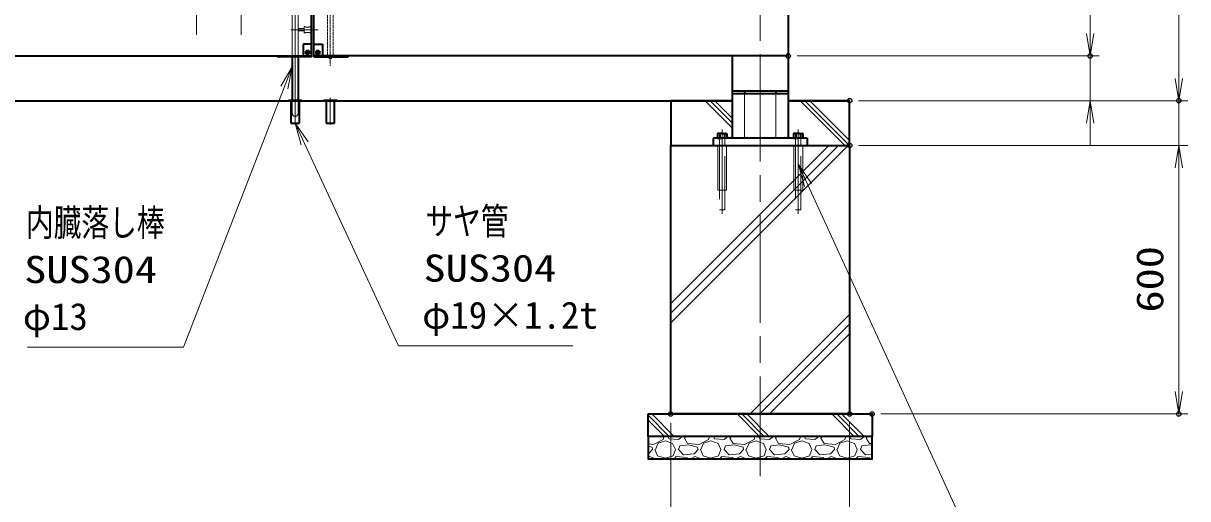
# Model space of a CAD drawing. Units: millimetres at full size; details may follow other scales. Extents: x -5940 to 5940, y -4200 to 4200.
# Drawn here: x -2159 to 443, y -2318 to -1255 of the extents above; entities that cross this region are included whole.
import ezdxf
from ezdxf.enums import TextEntityAlignment as Align

# ---------------------------------------------------------------- set-up
doc = ezdxf.new("R2010")
doc.units = ezdxf.units.MM
doc.header["$LTSCALE"] = 20
doc.header["$PDMODE"] = 32
doc.header["$PDSIZE"] = 10
doc.linetypes.add('DASHED', pattern=[7.5, 6, -1.5])
doc.linetypes.add('USER1', pattern=[18, 12, -1.5, 3, -1.5])
for name, color, linetype, lineweight in [('0-1_外形線', 7, 'Continuous', 35), ('0-2_隠れ線', 140, 'DASHED', 18), ('0-3_軸線', 200, 'USER1', 15), ('0-5_細線', 2, 'Continuous', 35), ('0-6_寸法線', 4, 'Continuous', 18), ('0-7_0', 7, 'Continuous', 18), ('0-E_ハッチング', 253, 'Continuous', 13)]:
    doc.layers.add(name, color=color, linetype=linetype, lineweight=lineweight)
doc.layers.add('0-8_Defpoints', color=7, linetype='Continuous')
doc.styles.add('ＭＳ ゴシック', font='')
doc.styles.get('ＭＳ ゴシック').set_extended_font_data('MS Gothic')

# ---------------------------------------------------------------- blocks, each defined once
blk = doc.blocks.new('_Open')
at = {"layer": '0-7_0'}
blk.add_line((-20, 3.333), (0, 0), dxfattribs=at)
blk.add_lwpolyline([(-20, -3.333), (0, 0), (-20, 0)], dxfattribs=at)
blk = doc.blocks.new('PROFSP005ACXU6')
at = {"layer": '0-1_外形線'}
for p, q in [((12, 166), (12, 0)), ((199.9, 103.9), (12, 103.9)), ((12, -166), (12, 0)), ((216, 0), (216, 180)), ((199.9, -103.9), (12, -103.9))]:
    blk.add_line(p, q, dxfattribs=at)
for points in [[(108, 207.8), (12, 207.8), (12, 166), (0, 166), (0, 0)], [(108, -207.8), (12, -207.8), (12, -166), (0, -166), (0, 0)], [(216, 180), (199.9, 207.8), (108, 207.8)], [(216, 0), (216, -180), (199.9, -207.8), (108, -207.8)]]:
    blk.add_lwpolyline(points, dxfattribs=at)
for centre, radius, start, end in [((124, 155.9), 92, 325.61587, 34.38413), ((-127.9, 0), 343.9, 342.41211, 17.58789), ((124, -155.9), 92, 325.61587, 34.38413)]:
    blk.add_arc(centre, radius, start, end, dxfattribs=at)
blk = doc.blocks.new('A$C7A822601')
at = {"layer": '0-7_0', "rotation": 90}
blk.add_blockref('PROFSP005ACXU6', (0, 0), dxfattribs=at)
blk = doc.blocks.new('shgtdhgjhhggf')
at = {"layer": '0-1_外形線'}
for p, q in [((0, 520), (380, 520)), ((0, -40), (0, 0)), ((132, 166.2), (173.8, 166.2)), ((132, 166.2), (132, 153.8)), ((132, 153.8), (173.8, 153.8)), ((186.2, 208), (173.8, 208)), ((173.8, 208), (173.8, 166.2)), ((173.8, 153.8), (173.8, 112)), ((186.2, 112), (173.8, 112)), ((186.2, 208), (186.2, 166.2)), ((186.2, 166.2), (228, 166.2)), ((186.2, 153.8), (186.2, 112)), ((186.2, 153.8), (228, 153.8)), ((228, 166.2), (228, 153.8)), ((380, 520), (380, -40)), ((0, -40), (1504, -40))]:
    blk.add_line(p, q, dxfattribs=at)
blk.add_circle((180, 160), 84, dxfattribs=at)
for centre, radius, start, end in [((1504, 0), 40, 270, 0), ((734, 40), 130, 217.97987, 322.02013)]:
    blk.add_arc(centre, radius, start, end, dxfattribs=at)
at = {"layer": '0-2_隠れ線'}
for p, q in [((604, 4520), (864, 4520)), ((604, 4520), (604, 40)), ((864, 4520), (864, 40)), ((34, 3930), (34, 3630)), ((334, 3630), (334, 3930)), ((334, 3830), (604, 3830)), ((334, 3730), (604, 3730))]:
    blk.add_line(p, q, dxfattribs=at)
for centre, radius, start, end in [((184, 4290), 390, 247.38014, 292.61986), ((184, 3270), 390, 67.38014, 112.61986), ((734, 40), 130, 180, 217.97987), ((734, 40), 130, 322.02013, 0)]:
    blk.add_arc(centre, radius, start, end, dxfattribs=at)
at = {"layer": '0-3_軸線'}
for p, q in [((734, 4902.9), (734, -448.4)), ((-296.3, 3780), (934.3, 3780)), ((180, 160), (87.6, 160)), ((180, 160), (180, 252.4)), ((180, 160), (272.4, 160)), ((180, 160), (180, 67.6))]:
    blk.add_line(p, q, dxfattribs=at)
blk = doc.blocks.new('S27')
at = {"layer": '0-6_寸法線'}
for points in [[(-13393161.2, 57952089.1), (-13386189.2, 57952089.1), (-13381682, 57963685.1), (-13381319.8, 57964617.1)], [(-13381526.7, 57963624.7), (-13381319.8, 57964617.1), (-13381837.4, 57963745.4)]]:
    blk.add_lwpolyline(points, dxfattribs=at)
at = {"layer": '0-6_寸法線', "color": 254, "style": 'ＭＳ ゴシック'}
for s, width, p in [('内臓落し棒', 0.75, (-13393228.4, 57956686)), ('SUS304', 1.2, (-13393305.2, 57954586))]:
    blk.add_text(s, height=1212, dxfattribs=dict(at, width=width)).set_placement(p, align=Align.BOTTOM_LEFT)
blk.add_text('φ13', height=1212, dxfattribs=at).set_placement((-13393362.8, 57952486), align=Align.BOTTOM_LEFT)
blk = doc.blocks.new('S28')
at = {"layer": '0-6_寸法線'}
for points in [[(-13368774, 57952151.9), (-13376571.6, 57952151.9), (-13380768.7, 57961192.6), (-13381189.8, 57962099.6)], [(-13380617.5, 57961262.8), (-13381189.8, 57962099.6), (-13380919.9, 57961122.4)]]:
    blk.add_lwpolyline(points, dxfattribs=at)
at = {"layer": '0-6_寸法線', "color": 254, "style": 'ＭＳ ゴシック'}
for s, width, p in [('サヤ管', 0.75, (-13375371.2, 57956748.7)), ('SUS304', 1.2, (-13375455.6, 57954648.7))]:
    blk.add_text(s, height=1212, dxfattribs=dict(at, width=width)).set_placement(p, align=Align.BOTTOM_LEFT)
blk.add_text('φ19×1.2t', height=1212, dxfattribs=at).set_placement((-13375513.2, 57952548.7), align=Align.BOTTOM_LEFT)
blk = doc.blocks.new('S29')
at = {"layer": '0-6_寸法線'}
for points in [[(-13335920.1, 57940426.7), (-13349602.5, 57940426.7), (-13358268.8, 57959337.7), (-13358685.4, 57960246.8)], [(-13358117.3, 57959407.1), (-13358685.4, 57960246.8), (-13358420.3, 57959268.2)]]:
    blk.add_lwpolyline(points, dxfattribs=at)
at = {"layer": '0-6_寸法線', "color": 254, "style": 'ＭＳ ゴシック'}
for s, width, p in [('アンカ-ボルト', 0.75, (-13348342.5, 57942923.5)), ('M12×160\u3000ユニクロ', 0.9, (-13348534.5, 57940823.5))]:
    blk.add_text(s, height=1212, dxfattribs=dict(at, width=width)).set_placement(p, align=Align.BOTTOM_LEFT)

msp = doc.modelspace()

# ---------------------------------------------------------------- linework, layer by layer
at = {"layer": '0-1_外形線'}
for p, q in [((-1514.8, -1330.48), (-1514.8, 71.52)), ((-1509.8, -1330.48), (-1509.8, 71.52)), ((-449.8, 71.52), (-449.8, -1328.48)), ((-1533.8, -1302.48), (-1533.8, -1330.48)), ((-1514.8, -1302.48), (-1533.8, -1302.48)), ((-1526.2, -1320.17), (-1526.2, -1320.79)), ((-1524.11, -1320.17), (-1526.2, -1320.17)), ((-1524.11, -1320.79), (-1526.2, -1320.79)), ((-1524.11, -1318.08), (-1523.48, -1318.08)), ((-1524.11, -1318.08), (-1524.11, -1320.17)), ((-1524.11, -1320.79), (-1524.11, -1322.88)), ((-1524.11, -1322.88), (-1523.48, -1322.88)), ((-1523.48, -1318.08), (-1523.48, -1320.17)), ((-1521.4, -1320.17), (-1523.48, -1320.17)), ((-1521.4, -1320.79), (-1523.48, -1320.79)), ((-1523.48, -1320.79), (-1523.48, -1322.88)), ((-1521.4, -1320.17), (-1521.4, -1320.79)), ((-2574.8, -1328.48), (-1514.8, -1328.48)), ((-1514.8, -1330.48), (-1590, -1330.48)), ((-1558, -1328.48), (-1558, -1426.98)), ((-1545, -1328.48), (-1545, -1426.98)), ((-449.8, -1328.48), (-1509.8, -1328.48)), ((-574.8, -1328.48), (-574.8, -1512.48)), ((-449.8, -1328.48), (-449.8, -1512.48)), ((-2312.3, -1428.48), (-574.8, -1428.48)), ((-1566.5, -1428.48), (-1566.5, -1426.98)), ((-1566.5, -1426.98), (-1536.5, -1426.98)), ((-1536.5, -1428.48), (-1566.5, -1428.48)), ((-1561, -1428.48), (-1561, -1478.48)), ((-1542, -1478.48), (-1542, -1428.48)), ((-1536.5, -1426.98), (-1536.5, -1428.48)), ((-1488.1, -1428.48), (-1488.1, -1426.98)), ((-1488.1, -1426.98), (-1458.1, -1426.98)), ((-1458.1, -1428.48), (-1488.1, -1428.48)), ((-1482.6, -1428.48), (-1482.6, -1478.48)), ((-1463.6, -1478.48), (-1463.6, -1428.48)), ((-1458.1, -1426.98), (-1458.1, -1428.48)), ((-449.8, -1407.48), (-574.8, -1407.48)), ((-574.8, -1412.48), (-449.8, -1412.48)), ((-547.3, -1407.48), (-547.3, -1412.48)), ((-477.3, -1407.48), (-477.3, -1412.48)), ((-449.8, -1428.48), (-312.3, -1428.48)), ((-1561, -1478.48), (-1542, -1478.48)), ((-1482.6, -1478.48), (-1463.6, -1478.48)), ((-407.3, -1512.48), (-617.3, -1512.48)), ((-617.3, -1512.48), (-617.3, -1528.48)), ((-617.3, -1528.48), (-407.3, -1528.48)), ((-407.3, -1512.48), (-407.3, -1528.48))]:
    msp.add_line(p, q, dxfattribs=at)
msp.add_lwpolyline([(-574.8, -1428.48), (-712.3, -1428.48), (-712.3, -1528.48), (-312.3, -1528.48), (-312.3, -1428.48), (-449.8, -1428.48)], dxfattribs=at)
for points in [[(-712.3, -1528.48), (-312.3, -1528.48), (-312.3, -2128.48), (-712.3, -2128.48)], [(-762.3, -2128.48), (-262.3, -2128.48), (-262.3, -2178.48), (-762.3, -2178.48)], [(-262.3, -2178.48), (-762.3, -2178.48), (-762.3, -2228.48), (-262.3, -2228.48)]]:
    msp.add_lwpolyline(points, close=True, dxfattribs=at)
msp.add_circle((-1523.8, -1320.48), 4.2, dxfattribs=at)
msp.add_arc((-1590, -1328.48), 2, 180, 270, dxfattribs=at)
at = {"layer": '0-2_隠れ線'}
for p, q in [((-1558, -1232.98), (-1558, -1328.48)), ((-1545, -1232.98), (-1545, -1328.48)), ((-1531.5, -1267.48), (-1545, -1267.48)), ((-1531.5, -1272.48), (-1545, -1272.48)), ((-1531.5, -1277.48), (-1531.5, -1262.48)), ((-1516.5, -1262.48), (-1516.5, -1277.48)), ((-1559.8, -1428.48), (-1559.8, -1426.98)), ((-1559.8, -1428.48), (-1559.8, -1478.48)), ((-1558, -1426.98), (-1558, -1456.98)), ((-1545, -1426.98), (-1545, -1456.98)), ((-1543.2, -1428.48), (-1543.2, -1426.98)), ((-1543.2, -1428.48), (-1543.2, -1478.48)), ((-1481.4, -1428.48), (-1481.4, -1426.98)), ((-1481.4, -1428.48), (-1481.4, -1478.48)), ((-1464.8, -1428.48), (-1464.8, -1426.98)), ((-1464.8, -1428.48), (-1464.8, -1478.48)), ((-547.3, -1512.48), (-547.3, -1412.48)), ((-477.3, -1512.48), (-477.3, -1412.48)), ((-603.3, -1512.48), (-603.3, -1528.48)), ((-603.3, -1528.48), (-603.3, -1672.48)), ((-591.3, -1512.48), (-591.3, -1528.48)), ((-591.3, -1672.48), (-591.3, -1528.48)), ((-437.3, -1528.48), (-437.3, -1628.48)), ((-433.3, -1512.48), (-433.3, -1528.48)), ((-421.3, -1512.48), (-421.3, -1528.48)), ((-421.3, -1672.48), (-421.3, -1528.48)), ((-417.3, -1628.48), (-417.3, -1528.48)), ((-437.3, -1628.48), (-417.3, -1628.48)), ((-603.3, -1672.48), (-591.3, -1672.48))]:
    msp.add_line(p, q, dxfattribs=at)
for points in [[(-607.3, -1528.48), (-607.3, -1628.48), (-587.3, -1628.48), (-587.3, -1528.48)], [(-433.3, -1528.48), (-433.3, -1672.48), (-421.3, -1672.48)]]:
    msp.add_lwpolyline(points, dxfattribs=at)
for centre, radius, start, end in [((-1524, -1244.48), 19.5, 247.38014, 292.61986), ((-1524, -1295.48), 19.5, 67.38014, 112.61986), ((-1551.5, -1456.98), 6.5, 180, 0)]:
    msp.add_arc(centre, radius, start, end, dxfattribs=at)
at = {"layer": '0-3_軸線'}
for p, q in [((-512.3, 115.44), (-512.3, -2267.84)), ((-1772.3, 38.52), (-1772.3, -1295.48)), ((-1672.3, 38.52), (-1672.3, -1295.48)), ((-1551.5, -1215.23), (-1551.5, -1476.45)), ((-1499.98, -1269.98), (-1561.51, -1269.98)), ((-1523.8, -1320.48), (-1528.42, -1320.48)), ((-1523.8, -1320.48), (-1523.8, -1315.86)), ((-1523.8, -1320.48), (-1523.8, -1325.1)), ((-1523.8, -1320.48), (-1519.18, -1320.48)), ((-1551.5, -1422.3), (-1551.5, -1482.32)), ((-1473.1, -1422.3), (-1473.1, -1482.32)), ((-597.3, -1493.14), (-597.3, -1681.02)), ((-427.3, -1493.14), (-427.3, -1681.02))]:
    msp.add_line(p, q, dxfattribs=at)
at = {"layer": '0-6_寸法線'}
for p, q in [((225.19, -1328.48), (225.19, 71.52)), ((423.28, -1428.48), (423.28, 71.52)), ((225.19, -1278.48), (225.19, -1228.48)), ((-429.8, -1328.48), (245.19, -1328.48)), ((-429.8, -1328.48), (245.19, -1328.48)), ((225.19, -1428.48), (225.19, -1328.48)), ((423.28, -1378.48), (423.28, -1328.48)), ((-292.3, -1428.48), (245.19, -1428.48)), ((-292.3, -1428.48), (443.28, -1428.48)), ((-292.3, -1428.48), (443.28, -1428.48)), ((423.28, -1528.48), (423.28, -1428.48)), ((225.19, -1478.48), (225.19, -1528.48)), ((-292.3, -1528.48), (443.28, -1528.48)), ((-292.3, -1528.48), (443.28, -1528.48)), ((423.28, -1528.48), (423.28, -2128.48)), ((423.28, -1578.48), (423.28, -1628.48)), ((-242.3, -2128.48), (443.28, -2128.48)), ((-712.3, -2148.48), (-712.3, -2583.41)), ((-312.3, -2148.48), (-312.3, -2583.41))]:
    msp.add_line(p, q, dxfattribs=at)
at = {"layer": '0-8_Defpoints'}
for p in [(-449.8, -1328.48), (225.19, -1328.48), (-312.3, -1428.48), (423.28, -1428.48), (-312.3, -1528.48), (-712.3, -2128.48), (-312.3, -2128.48), (-262.3, -2128.48), (423.28, -2128.48)]:
    msp.add_point(p, dxfattribs=at)
at = {"layer": '0-E_ハッチング'}
for p, q in [((-574.8, -1488.86), (-635.17, -1428.48)), ((-574.8, -1477.98), (-624.3, -1428.48)), ((-574.8, -1467.11), (-613.42, -1428.48)), ((-323.04, -1528.48), (-423.04, -1428.48)), ((-312.3, -1528.35), (-412.16, -1428.48)), ((-312.3, -1517.48), (-401.29, -1428.48)), ((-712.3, -1881.62), (-359.16, -1528.48)), ((-712.3, -1903.37), (-337.41, -1528.48)), ((-712.3, -1925.12), (-315.66, -1528.48)), ((-534.89, -2128.48), (-312.3, -1905.89)), ((-513.14, -2128.48), (-312.3, -1927.64)), ((-491.39, -2128.48), (-312.3, -1949.39)), ((-715.35, -2178.48), (-762.3, -2131.53)), ((-704.47, -2178.48), (-754.47, -2128.48)), ((-514.09, -2178.48), (-564.09, -2128.48)), ((-503.22, -2178.48), (-553.22, -2128.48)), ((-492.34, -2178.48), (-542.34, -2128.48)), ((-301.96, -2178.48), (-351.96, -2128.48)), ((-291.08, -2178.48), (-341.08, -2128.48)), ((-280.21, -2178.48), (-330.21, -2128.48)), ((-726.22, -2178.48), (-762.3, -2142.41)), ((-729.22, -2185.24), (-750.56, -2196.42)), ((-727.29, -2178.48), (-729.22, -2185.24)), ((-718.44, -2178.48), (-716.02, -2184.23)), ((-716.02, -2184.23), (-694.68, -2185.24)), ((-694.68, -2185.24), (-685.93, -2178.48)), ((-681.47, -2182.2), (-678.13, -2178.48)), ((-674.36, -2194.39), (-681.47, -2182.2)), ((-627.62, -2185.24), (-648.96, -2196.42)), ((-625.69, -2178.48), (-627.62, -2185.24)), ((-616.84, -2178.48), (-614.42, -2184.23)), ((-614.42, -2184.23), (-593.08, -2185.24)), ((-593.08, -2185.24), (-584.33, -2178.48)), ((-579.87, -2182.2), (-576.53, -2178.48)), ((-572.76, -2194.39), (-579.87, -2182.2)), ((-526.02, -2185.24), (-547.36, -2196.42)), ((-524.09, -2178.48), (-526.02, -2185.24)), ((-515.24, -2178.48), (-512.82, -2184.23)), ((-512.82, -2184.23), (-491.48, -2185.24)), ((-491.48, -2185.24), (-482.73, -2178.48)), ((-478.27, -2182.2), (-474.93, -2178.48)), ((-471.16, -2194.39), (-478.27, -2182.2)), ((-424.42, -2185.24), (-445.76, -2196.42)), ((-422.49, -2178.48), (-424.42, -2185.24)), ((-413.64, -2178.48), (-411.22, -2184.23)), ((-411.22, -2184.23), (-389.88, -2185.24)), ((-389.88, -2185.24), (-381.13, -2178.48)), ((-376.67, -2182.2), (-373.33, -2178.48)), ((-369.56, -2194.39), (-376.67, -2182.2)), ((-322.82, -2185.24), (-344.16, -2196.42)), ((-320.89, -2178.48), (-322.82, -2185.24)), ((-312.04, -2178.48), (-309.62, -2184.23)), ((-309.62, -2184.23), (-288.28, -2185.24)), ((-288.28, -2185.24), (-279.53, -2178.48)), ((-275.07, -2182.2), (-271.73, -2178.48)), ((-267.96, -2194.39), (-275.07, -2182.2)), ((-750.56, -2196.42), (-762.3, -2195.48)), ((-753.61, -2202.52), (-762.3, -2200.34)), ((-752.59, -2207.6), (-761.74, -2217.76)), ((-752.59, -2207.6), (-753.61, -2202.52)), ((-747.51, -2207.6), (-741.42, -2221.82)), ((-746.5, -2207.6), (-740.4, -2193.37)), ((-740.4, -2193.37), (-724.14, -2188.29)), ((-724.14, -2188.29), (-707.89, -2194.39)), ((-707.89, -2194.39), (-701.79, -2207.6)), ((-706.87, -2221.82), (-701.79, -2207.6)), ((-694.68, -2207.6), (-691.63, -2199.47)), ((-683.5, -2219.79), (-694.68, -2207.6)), ((-672.33, -2197.44), (-691.63, -2199.47)), ((-648.96, -2196.42), (-674.36, -2194.39)), ((-652.01, -2202.52), (-672.33, -2197.44)), ((-650.99, -2207.6), (-660.14, -2217.76)), ((-650.99, -2207.6), (-652.01, -2202.52)), ((-645.91, -2207.6), (-639.82, -2221.82)), ((-644.9, -2207.6), (-638.8, -2193.37)), ((-638.8, -2193.37), (-622.54, -2188.29)), ((-622.54, -2188.29), (-606.29, -2194.39)), ((-606.29, -2194.39), (-600.19, -2207.6)), ((-605.27, -2221.82), (-600.19, -2207.6)), ((-593.08, -2207.6), (-590.03, -2199.47)), ((-581.9, -2219.79), (-593.08, -2207.6)), ((-570.73, -2197.44), (-590.03, -2199.47)), ((-547.36, -2196.42), (-572.76, -2194.39)), ((-550.41, -2202.52), (-570.73, -2197.44)), ((-549.39, -2207.6), (-558.54, -2217.76)), ((-549.39, -2207.6), (-550.41, -2202.52)), ((-544.31, -2207.6), (-538.22, -2221.82)), ((-543.3, -2207.6), (-537.2, -2193.37)), ((-537.2, -2193.37), (-520.94, -2188.29)), ((-520.94, -2188.29), (-504.69, -2194.39)), ((-504.69, -2194.39), (-498.59, -2207.6)), ((-503.67, -2221.82), (-498.59, -2207.6)), ((-491.48, -2207.6), (-488.43, -2199.47)), ((-480.3, -2219.79), (-491.48, -2207.6)), ((-469.13, -2197.44), (-488.43, -2199.47)), ((-445.76, -2196.42), (-471.16, -2194.39)), ((-448.81, -2202.52), (-469.13, -2197.44)), ((-447.79, -2207.6), (-456.94, -2217.76)), ((-447.79, -2207.6), (-448.81, -2202.52)), ((-442.71, -2207.6), (-436.62, -2221.82)), ((-441.7, -2207.6), (-435.6, -2193.37)), ((-435.6, -2193.37), (-419.34, -2188.29)), ((-419.34, -2188.29), (-403.09, -2194.39)), ((-403.09, -2194.39), (-396.99, -2207.6)), ((-402.07, -2221.82), (-396.99, -2207.6)), ((-389.88, -2207.6), (-386.83, -2199.47)), ((-378.7, -2219.79), (-389.88, -2207.6)), ((-367.53, -2197.44), (-386.83, -2199.47)), ((-344.16, -2196.42), (-369.56, -2194.39)), ((-347.21, -2202.52), (-367.53, -2197.44)), ((-346.19, -2207.6), (-355.34, -2217.76)), ((-346.19, -2207.6), (-347.21, -2202.52)), ((-341.11, -2207.6), (-335.02, -2221.82)), ((-340.1, -2207.6), (-334, -2193.37)), ((-334, -2193.37), (-317.74, -2188.29)), ((-317.74, -2188.29), (-301.49, -2194.39)), ((-301.49, -2194.39), (-295.39, -2207.6)), ((-300.47, -2221.82), (-295.39, -2207.6)), ((-288.28, -2207.6), (-285.23, -2199.47)), ((-277.1, -2219.79), (-288.28, -2207.6)), ((-265.93, -2197.44), (-285.23, -2199.47)), ((-262.3, -2194.84), (-267.96, -2194.39)), ((-262.3, -2198.34), (-265.93, -2197.44)), ((-761.74, -2217.76), (-762.3, -2217.8)), ((-759.7, -2223.85), (-762.3, -2224.96)), ((-747.51, -2227.92), (-759.7, -2223.85)), ((-748.46, -2228.48), (-747.51, -2227.92)), ((-741.42, -2221.82), (-724.14, -2226.9)), ((-724.14, -2226.9), (-706.87, -2221.82)), ((-699.76, -2223.85), (-704.83, -2228.48)), ((-675.38, -2225.88), (-699.76, -2223.85)), ((-660.14, -2217.76), (-683.5, -2219.79)), ((-673.79, -2228.48), (-675.38, -2225.88)), ((-658.1, -2223.85), (-665.22, -2226.9)), ((-665.22, -2226.9), (-664.58, -2228.48)), ((-645.91, -2227.92), (-658.1, -2223.85)), ((-646.86, -2228.48), (-645.91, -2227.92)), ((-639.82, -2221.82), (-622.54, -2226.9)), ((-622.54, -2226.9), (-605.27, -2221.82)), ((-598.16, -2223.85), (-603.23, -2228.48)), ((-573.78, -2225.88), (-598.16, -2223.85)), ((-558.54, -2217.76), (-581.9, -2219.79)), ((-572.19, -2228.48), (-573.78, -2225.88)), ((-556.5, -2223.85), (-563.62, -2226.9)), ((-563.62, -2226.9), (-562.98, -2228.48)), ((-544.31, -2227.92), (-556.5, -2223.85)), ((-545.26, -2228.48), (-544.31, -2227.92)), ((-538.22, -2221.82), (-520.94, -2226.9)), ((-520.94, -2226.9), (-503.67, -2221.82)), ((-496.56, -2223.85), (-501.63, -2228.48)), ((-472.18, -2225.88), (-496.56, -2223.85)), ((-456.94, -2217.76), (-480.3, -2219.79)), ((-470.59, -2228.48), (-472.18, -2225.88)), ((-454.9, -2223.85), (-462.02, -2226.9)), ((-462.02, -2226.9), (-461.38, -2228.48)), ((-442.71, -2227.92), (-454.9, -2223.85)), ((-443.66, -2228.48), (-442.71, -2227.92)), ((-436.62, -2221.82), (-419.34, -2226.9)), ((-419.34, -2226.9), (-402.07, -2221.82)), ((-394.96, -2223.85), (-400.03, -2228.48)), ((-370.58, -2225.88), (-394.96, -2223.85)), ((-355.34, -2217.76), (-378.7, -2219.79)), ((-368.99, -2228.48), (-370.58, -2225.88)), ((-353.3, -2223.85), (-360.42, -2226.9)), ((-360.42, -2226.9), (-359.78, -2228.48)), ((-341.11, -2227.92), (-353.3, -2223.85)), ((-342.06, -2228.48), (-341.11, -2227.92)), ((-335.02, -2221.82), (-317.74, -2226.9)), ((-317.74, -2226.9), (-300.47, -2221.82)), ((-293.36, -2223.85), (-298.43, -2228.48)), ((-268.98, -2225.88), (-293.36, -2223.85)), ((-262.3, -2218.5), (-277.1, -2219.79)), ((-267.39, -2228.48), (-268.98, -2225.88))]:
    msp.add_line(p, q, dxfattribs=at)

# ---------------------------------------------------------------- block references
at = {"layer": '0-1_外形線', "xscale": 0.05, "yscale": 0.05}
msp.add_blockref('shgtdhgjhhggf', (-1509.8, -1328.48), dxfattribs=at)
at = {"layer": '0-5_細線', "xscale": 0.05, "yscale": 0.05}
for p in [(-597.3, -1512.48), (-427.3, -1512.48)]:
    msp.add_blockref('A$C7A822601', p, dxfattribs=at)
at = {"layer": '0-6_寸法線', "xscale": 2.5, "yscale": 2.5}
for p, rotation in [((225.19, -1328.48), 270), ((225.19, -1328.48), 270), ((423.28, -1428.48), 270), ((423.28, -1428.48), 270), ((225.19, -1428.48), 90), ((423.28, -1528.48), 90), ((423.28, -1528.48), 90), ((423.28, -2128.48), 270)]:
    msp.add_blockref('_Open', p, dxfattribs=dict(at, rotation=rotation))
at = {"layer": '0-6_寸法線', "xscale": 0.05, "yscale": 0.05}
for name in ['S27', 'S28', 'S29']:
    msp.add_blockref(name, (667507.99, -2899583.46), dxfattribs=at)

# ---------------------------------------------------------------- texts
at = {"layer": '0-6_寸法線', "color": 254, "style": 'ＭＳ ゴシック', "width": 1.2}
msp.add_text('600', height=60.56, rotation=90, dxfattribs=at).set_placement((406.94, -1901.68), align=Align.BOTTOM_LEFT)

doc.saveas('drawing.dxf')
